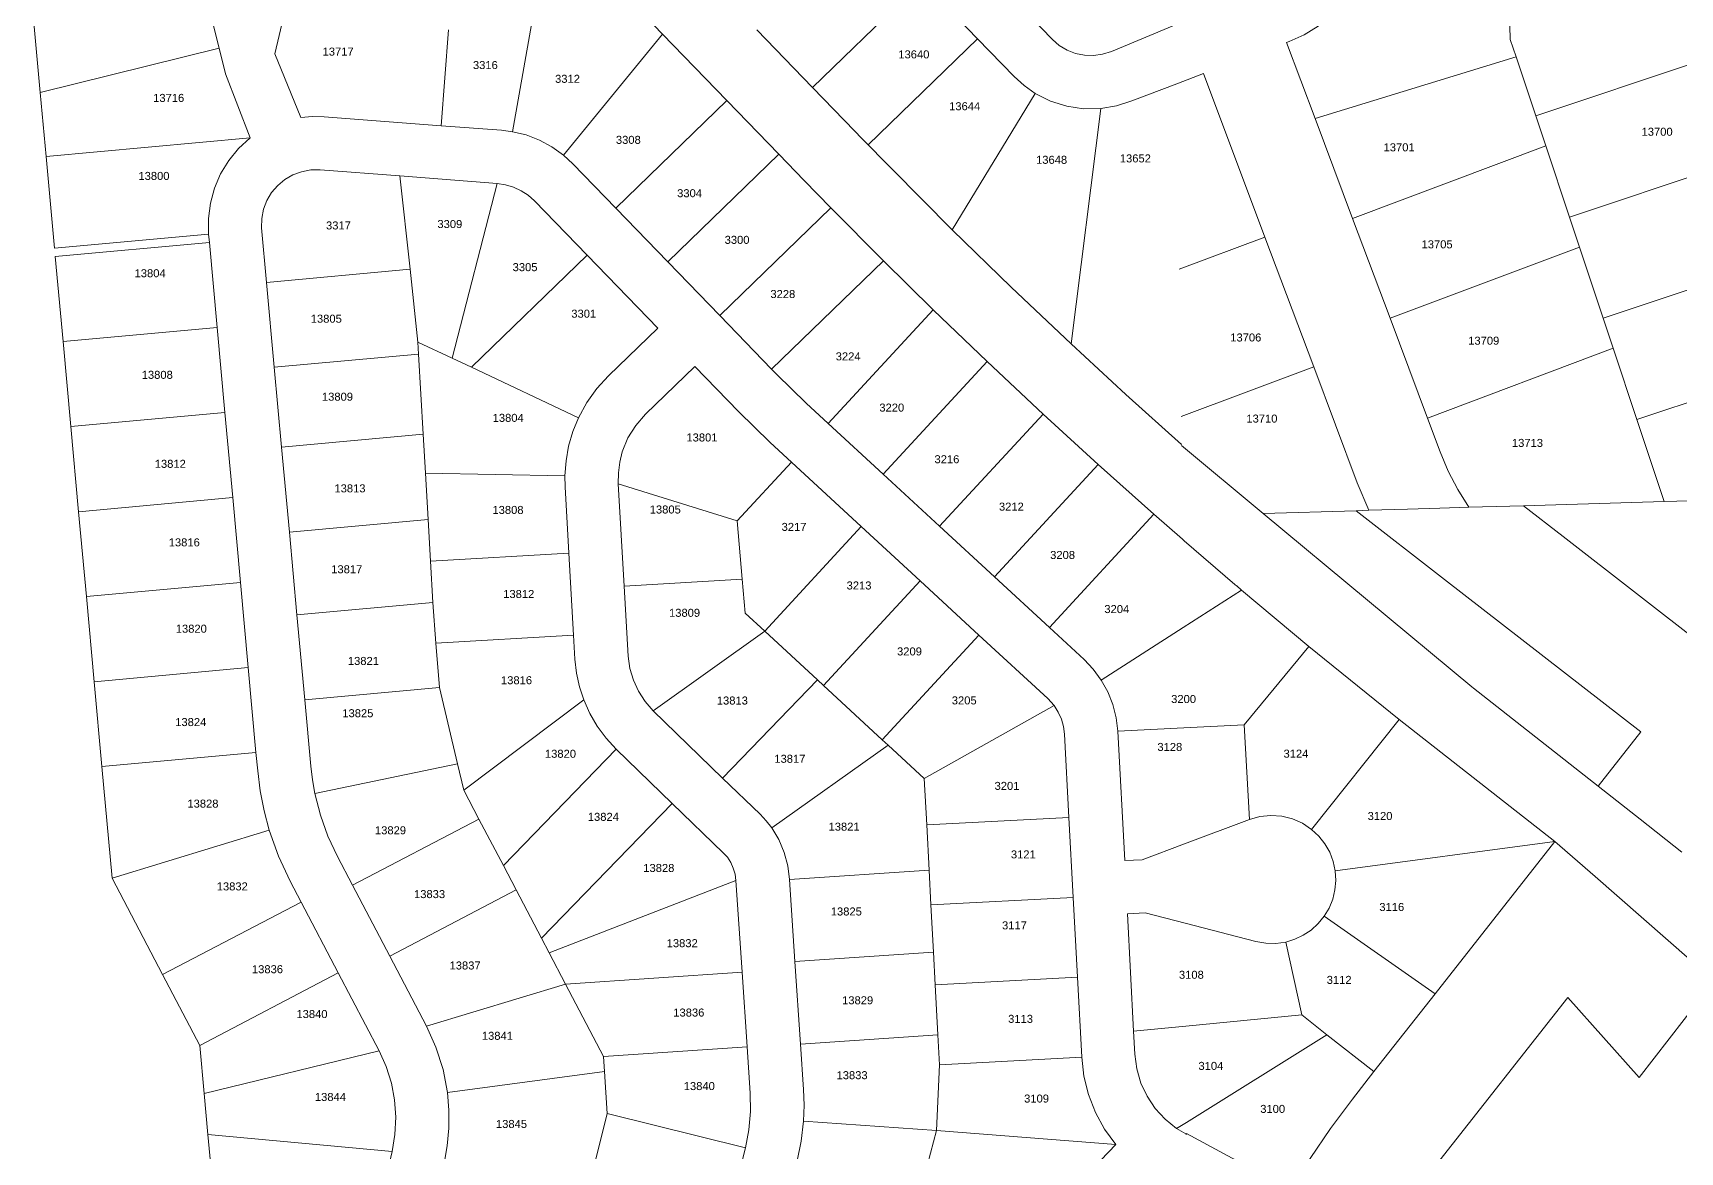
# Model space of a CAD drawing. Header units: feet. Extents: x 865220 to 5618803, y -2240498 to 1935234.
# Drawn here: x 2800667 to 2802211, y 967434 to 968483 of the extents above; entities that cross this region are included whole.
import ezdxf
from ezdxf.enums import TextEntityAlignment as Align

# ---------------------------------------------------------------- set-up
doc = ezdxf.new("R2010")
doc.units = ezdxf.units.FT
doc.header["$LTSCALE"] = 0.015
doc.header["$MEASUREMENT"] = 0
doc.layers.add('Dakota County Addresses', color=7, linetype='Continuous')
doc.layers.add('Dakota County Parcels', color=7, linetype='Continuous')
doc.styles.add('Dimensions 100', font='arial.ttf')

# ---------------------------------------------------------------- blocks, each defined once
blk = doc.blocks.new('ACMAP_ANN_TEMPLATE_Dakota County Addresses')
at = {"layer": 'Dakota County Addresses', "style": 'Dimensions 100'}
blk.add_attdef('DakotaCountyAddress', text='', height=50, dxfattribs=at).set_placement((0, 0), align=Align.CENTER)

msp = doc.modelspace()

# ---------------------------------------------------------------- linework, layer by layer
at = {"layer": 'Dakota County Parcels', "lineweight": 5}
for p, q in [((2801116.6, 968390.5), (2801152.2, 968590.6)), ((2801152.2, 968590.6), (2801257.4, 968482)), ((2800823.6, 968541.7), (2800841.7, 968468.9)), ((2801397.8, 968431.9), (2801500.5, 968531.4)), ((2801500.5, 968531.4), (2801552.6, 968477.5)), ((2801591.6, 968509.1), (2801622.7, 968477)), ((2802051.9, 968476.9), (2802050.7, 968518.9)), ((2800667.3, 968502.7), (2800674.2, 968427.2)), ((2800894, 968463.6), (2800902, 968497.7)), ((2801678, 968465.7), (2801738.7, 968491.1)), ((2801056.8, 968485.9), (2801049.9, 968396.1)), ((2801164.4, 968368.6), (2801257.4, 968482)), ((2801257.4, 968482), (2801317.7, 968419.7)), ((2801345.6, 968485.8), (2801397.8, 968431.9)), ((2801450, 968378.1), (2801552.6, 968477.5)), ((2801552.6, 968477.5), (2801586.8, 968442.2)), ((2801842.2, 968474.1), (2801844.5, 968475)), ((2801842.2, 968474.1), (2801868.9, 968402.9)), ((2802051.9, 968476.9), (2802057.3, 968460.7)), ((2800674.2, 968427.2), (2800841.7, 968468.9)), ((2800841.7, 968468.9), (2800847.8, 968444.7)), ((2800894, 968463.6), (2800918.5, 968403.9)), ((2801868.9, 968402.9), (2802057.3, 968460.7)), ((2802057.3, 968460.7), (2802075.7, 968405.4)), ((2800847.8, 968444.7), (2800870.8, 968384.8)), ((2801739.4, 968435.5), (2801764.5, 968445)), ((2801764.5, 968445), (2801822, 968291.7)), ((2802075.7, 968405.4), (2802227.5, 968456)), ((2801397.8, 968431.9), (2801437.5, 968390.9)), ((2801697.3, 968419.5), (2801739.4, 968435.5)), ((2800674.2, 968427.2), (2800679.7, 968367.3)), ((2801213.5, 968318.8), (2801317.7, 968419.7)), ((2801317.7, 968419.7), (2801366.4, 968369.4)), ((2801528.9, 968298.6), (2801606.7, 968426.4)), ((2801640.3, 968191.7), (2801668, 968412.2)), ((2800940.2, 968404.5), (2801049.9, 968396.1)), ((2801868.9, 968402.9), (2801904.1, 968309.3)), ((2802075.7, 968405.4), (2802085.1, 968377.3)), ((2800679.7, 968367.3), (2800870.8, 968384.8)), ((2801049.9, 968396.1), (2801106.4, 968391.8)), ((2801116.6, 968390.5), (2801106.4, 968391.8)), ((2801443.7, 968384.5), (2801528.9, 968298.6)), ((2800679.7, 968367.3), (2800687.5, 968281.4)), ((2801173.2, 968360.5), (2801164.4, 968368.6)), ((2801262.2, 968268.5), (2801366.4, 968369.4)), ((2801366.4, 968369.4), (2801390.1, 968344.9)), ((2801904.1, 968309.3), (2802085.1, 968377.3)), ((2802085.1, 968377.3), (2802107.3, 968310.5)), ((2800936.4, 968354.7), (2801011.2, 968349)), ((2801173.2, 968360.5), (2801213.5, 968318.8)), ((2802107.3, 968310.5), (2802259.1, 968361.1)), ((2801011.2, 968349), (2801020.7, 968261.6)), ((2801011.2, 968349), (2801102.5, 968342)), ((2801060.2, 968178.2), (2801102.5, 968342)), ((2801390.1, 968344.9), (2801415.2, 968319.2)), ((2801137.3, 968325.7), (2801186.7, 968274.7)), ((2801213.5, 968318.8), (2801262.2, 968268.5)), ((2801310.9, 968218.3), (2801415.2, 968319.2)), ((2801415.2, 968319.2), (2801464.5, 968269.5)), ((2801904.1, 968309.3), (2801939.2, 968215.7)), ((2802107.3, 968310.5), (2802116.7, 968282.4)), ((2800687.5, 968281.4), (2800831.9, 968294.6)), ((2800831.9, 968294.6), (2800832.6, 968286.6)), ((2800881.6, 968300.5), (2800886.2, 968249.3)), ((2801822, 968291.7), (2801741.6, 968261.8)), ((2801822, 968291.7), (2801867.7, 968170)), ((2800688.2, 968273.4), (2800832.6, 968286.6)), ((2800688.2, 968273.4), (2800695.5, 968193.8)), ((2800832.6, 968286.6), (2800839.9, 968207)), ((2801078.3, 968169.7), (2801186.7, 968274.7)), ((2801186.7, 968274.7), (2801252.8, 968206.4)), ((2801939.2, 968215.7), (2802116.7, 968282.4)), ((2802116.7, 968282.4), (2802138.9, 968215.7)), ((2800886.2, 968249.3), (2801020.7, 968261.6)), ((2801020.7, 968261.6), (2801028, 968193.3)), ((2801262.2, 968268.5), (2801310.9, 968218.3)), ((2801359.6, 968168), (2801464.5, 968269.5)), ((2801464.5, 968269.5), (2801511, 968223.7)), ((2802138.9, 968215.7), (2802290.7, 968266.2)), ((2800886.2, 968249.3), (2800893.5, 968169.7)), ((2801310.9, 968218.3), (2801359.6, 968168)), ((2801412.7, 968117), (2801511, 968223.7)), ((2801511, 968223.7), (2801561.5, 968175.2)), ((2801939.2, 968215.7), (2801974.3, 968122)), ((2802138.9, 968215.7), (2802148.3, 968187.5)), ((2800695.5, 968193.8), (2800839.9, 968207)), ((2800839.9, 968207), (2800847.2, 968127.3)), ((2801206.6, 968161.8), (2801252.8, 968206.4)), ((2800695.5, 968193.8), (2800702.8, 968114.1)), ((2800893.5, 968169.7), (2801028.7, 968182)), ((2801028, 968193.3), (2801028.7, 968182)), ((2801028, 968193.3), (2801060.2, 968178.2)), ((2801028.7, 968182), (2801033, 968107.1)), ((2801974.3, 968122), (2802148.3, 968187.5)), ((2802148.3, 968187.5), (2802170.5, 968120.8)), ((2800893.5, 968169.7), (2800900.3, 968095)), ((2801060.2, 968178.2), (2801078.3, 968169.7)), ((2801078.3, 968169.7), (2801178.6, 968122.5)), ((2801241.4, 968125.9), (2801287.5, 968170.5)), ((2801287.5, 968170.5), (2801328.6, 968128.2)), ((2801359.6, 968168), (2801364.5, 968162.9)), ((2801464.1, 968069.6), (2801561.5, 968175.2)), ((2801561.5, 968175.2), (2801614, 968125.9)), ((2801743.4, 968123.7), (2801867.7, 968170)), ((2801867.7, 968170), (2801908.5, 968061.3)), ((2802170.5, 968120.8), (2802322.3, 968171.4)), ((2801364.5, 968162.9), (2801392.1, 968136)), ((2801392.1, 968136), (2801412.7, 968117)), ((2800702.8, 968114.1), (2800847.2, 968127.3)), ((2800847.2, 968127.3), (2800854.5, 968047.6)), ((2801328.6, 968128.2), (2801358.2, 968099.3)), ((2801517, 968020.8), (2801614, 968125.9)), ((2801614, 968125.9), (2801665.7, 968078.7)), ((2801974.3, 968122), (2801986.2, 968090.4)), ((2802170.5, 968120.8), (2802196.1, 968043.9)), ((2800702.8, 968114.1), (2800710.1, 968034.4)), ((2800900.3, 968095), (2801033, 968107.1)), ((2801035.1, 968070.6), (2801033, 968107.1)), ((2801412.7, 968117), (2801464.1, 968069.6)), ((2800900.3, 968095), (2800907.6, 968015.3)), ((2801358.2, 968099.3), (2801378.2, 968080.8)), ((2801743.7, 968097.4), (2801743.7, 968098.1)), ((2801743.7, 968096.4), (2801820.4, 968032.7)), ((2801327.3, 968025.7), (2801378.2, 968080.8)), ((2801378.2, 968080.8), (2801443.6, 968020.5)), ((2801568.5, 967973.3), (2801665.7, 968078.7)), ((2801665.7, 968078.7), (2801717.9, 968032.1)), ((2801037.6, 968027.2), (2801035.1, 968070.6)), ((2801035.1, 968070.6), (2801165.8, 968068)), ((2801165.8, 968068), (2801166, 968057.7)), ((2801169.6, 967995.5), (2801166, 968057.7)), ((2801221.5, 967964.7), (2801215.9, 968060.6)), ((2801215.9, 968060.6), (2801327.3, 968025.7)), ((2801464.1, 968069.6), (2801517, 968020.8)), ((2801908.5, 968061.3), (2801919.4, 968035.7)), ((2800710.1, 968034.4), (2800854.5, 968047.6)), ((2800854.5, 968047.6), (2800861.8, 967968)), ((2802064.3, 968040), (2802196.1, 968043.9)), ((2802196.1, 968043.9), (2802363.1, 968048.9)), ((2800710.1, 968034.4), (2800717.4, 967954.8)), ((2800907.6, 968015.3), (2801037.6, 968027.2)), ((2801037.6, 968027.2), (2801039.8, 967988)), ((2801619.9, 967925.9), (2801717.9, 968032.1)), ((2801717.9, 968032.1), (2801744.7, 968008.6)), ((2801820.4, 968032.7), (2801907.4, 968035.3)), ((2801820.4, 968032.7), (2802015.8, 967870.2)), ((2801907.4, 968035.3), (2801919.4, 968035.7)), ((2801919.4, 968035.7), (2801955.7, 968036.7)), ((2802013, 968038.5), (2802064.3, 968040)), ((2800907.6, 968015.3), (2800914.7, 967937.7)), ((2801332, 967971.1), (2801327.3, 968025.7)), ((2801353.1, 967922.4), (2801443.6, 968020.5)), ((2801443.6, 968020.5), (2801498.7, 967969.7)), ((2801517, 968020.8), (2801568.5, 967973.3)), ((2801039.8, 967988), (2801169.6, 967995.5)), ((2801174, 967918.6), (2801169.6, 967995.5)), ((2801039.8, 967988), (2801042.1, 967949.3)), ((2800717.4, 967954.8), (2800861.8, 967968)), ((2800861.8, 967968), (2800869, 967888.3)), ((2801221.5, 967964.7), (2801332, 967971.1)), ((2801225.2, 967899), (2801221.5, 967964.7)), ((2801334.7, 967939.3), (2801332, 967971.1)), ((2801408.2, 967871.5), (2801498.7, 967969.7)), ((2801498.7, 967969.7), (2801553.8, 967918.8)), ((2801568.5, 967973.3), (2801619.9, 967925.9)), ((2800717.4, 967954.8), (2800724.7, 967875.1)), ((2800914.7, 967937.7), (2801042.1, 967949.3)), ((2801042.1, 967949.3), (2801045, 967911.2)), ((2801800.1, 967960.9), (2801863.2, 967908.1)), ((2800914.7, 967937.7), (2800922, 967858)), ((2801334.7, 967939.3), (2801353.1, 967922.4)), ((2801045, 967911.2), (2801174, 967918.6)), ((2801175.3, 967896.1), (2801174, 967918.6)), ((2801248.7, 967847.8), (2801353.1, 967922.4)), ((2801353.1, 967922.4), (2801402.6, 967876.7)), ((2801463.3, 967820.7), (2801553.8, 967918.8)), ((2801553.8, 967918.8), (2801618.5, 967859.2)), ((2801619.9, 967925.9), (2801652.4, 967895.9)), ((2801668.6, 967876.6), (2801745.3, 967925.8)), ((2801045, 967911.2), (2801048.2, 967869.6)), ((2801802.6, 967834.8), (2801863.2, 967908.1)), ((2801863.2, 967908.1), (2801947.7, 967839.8)), ((2800724.7, 967875.1), (2800869, 967888.3)), ((2800869, 967888.3), (2800876.3, 967808.7)), ((2800724.7, 967875.1), (2800731.9, 967795.5)), ((2801313.7, 967784.8), (2801402.6, 967876.7)), ((2801402.6, 967876.7), (2801408.2, 967871.5)), ((2800922, 967858), (2801048.2, 967869.6)), ((2800922, 967858), (2800927.7, 967796)), ((2801048.2, 967869.6), (2801065.3, 967798.2)), ((2801071.2, 967773.4), (2801183.5, 967858.1)), ((2801408.2, 967871.5), (2801463.3, 967820.7)), ((2801624.4, 967852.7), (2801618.5, 967859.2)), ((2802015.8, 967870.2), (2802017.3, 967869)), ((2802017.3, 967869), (2802134.2, 967777.1)), ((2801248.7, 967847.8), (2801313.7, 967784.8)), ((2801502.7, 967784.4), (2801624.4, 967852.7)), ((2801638.3, 967747.9), (2801634.1, 967825.9)), ((2801684.1, 967828.6), (2801745.9, 967831.8)), ((2801690.5, 967707.4), (2801684.1, 967828.6)), ((2801745.9, 967831.8), (2801802.6, 967834.8)), ((2801807.4, 967745.9), (2801802.6, 967834.8)), ((2801865.7, 967736.7), (2801947.7, 967839.8)), ((2801947.7, 967839.8), (2801975.1, 967818.2)), ((2802174.2, 967828), (2802134.2, 967777.1)), ((2801108.2, 967702.7), (2801213.9, 967811.9)), ((2801213.9, 967811.9), (2801266.4, 967761.1)), ((2801359.7, 967738.2), (2801468.8, 967815.7)), ((2801463.3, 967820.7), (2801468.8, 967815.7)), ((2801468.8, 967815.7), (2801502.7, 967784.4)), ((2801975.1, 967818.2), (2802093.5, 967725.4)), ((2800731.9, 967795.5), (2800876.3, 967808.7)), ((2800731.9, 967795.5), (2800741.5, 967690.9)), ((2800876.3, 967808.7), (2800877.9, 967791.5)), ((2800931.5, 967770.2), (2801065.3, 967798.2)), ((2801065.3, 967798.2), (2801071.2, 967773.4)), ((2801313.7, 967784.8), (2801348.9, 967750.8)), ((2801505, 967740.8), (2801502.7, 967784.4)), ((2801071.2, 967773.4), (2801085.3, 967746.4)), ((2801143.9, 967634.6), (2801266.4, 967761.1)), ((2801266.4, 967761.1), (2801314.1, 967714.8)), ((2800741.5, 967690.9), (2800888.8, 967735.9)), ((2800966.8, 967684.3), (2801085.3, 967746.4)), ((2801085.3, 967746.4), (2801108.2, 967702.7)), ((2801505, 967740.8), (2801638.3, 967747.9)), ((2801507.2, 967698.4), (2801505, 967740.8)), ((2801642.2, 967673), (2801638.3, 967747.9)), ((2801746.6, 967723.1), (2801807.4, 967745.9)), ((2801707, 967708.3), (2801746.6, 967723.1)), ((2801887.9, 967697.7), (2802093.5, 967725.4)), ((2801981.4, 967582.6), (2802093.5, 967725.4)), ((2800952.7, 967711.3), (2800966.8, 967684.3)), ((2801108.2, 967702.7), (2801120.2, 967680)), ((2801690.5, 967707.4), (2801707, 967708.3)), ((2800741.5, 967690.9), (2800788.8, 967600.6)), ((2800908.4, 967688.1), (2800918.6, 967668.6)), ((2801151.1, 967620.9), (2801326.2, 967688.8)), ((2801332, 967602.8), (2801326.2, 967688.8)), ((2801376.3, 967689.6), (2801507.2, 967698.4)), ((2801381.4, 967612.8), (2801376.3, 967689.6)), ((2801508.9, 967665.9), (2801507.2, 967698.4)), ((2800966.8, 967684.3), (2801001.7, 967617.9)), ((2801001.7, 967617.9), (2801120.2, 967680)), ((2801120.2, 967680), (2801143.9, 967634.6)), ((2801508.9, 967665.9), (2801642.2, 967673)), ((2801646.2, 967598.1), (2801642.2, 967673)), ((2800788.8, 967600.6), (2800918.6, 967668.6)), ((2800918.6, 967668.6), (2800953.4, 967602.2)), ((2801511.3, 967621.5), (2801508.9, 967665.9)), ((2801693.1, 967657.5), (2801709.7, 967658.4)), ((2801698.9, 967547.7), (2801693.1, 967657.5)), ((2801709.7, 967658.4), (2801747.1, 967648.7)), ((2801747.1, 967648.7), (2801813.4, 967631.6)), ((2801877.5, 967655.3), (2801981.4, 967582.6)), ((2801143.9, 967634.6), (2801151.1, 967620.9)), ((2801841.4, 967631.1), (2801856.5, 967562.8)), ((2801001.7, 967617.9), (2801036, 967552.4)), ((2801151.1, 967620.9), (2801166.4, 967591.7)), ((2801381.4, 967612.8), (2801511.3, 967621.5)), ((2801386.6, 967535.5), (2801381.4, 967612.8)), ((2801512.9, 967591), (2801511.3, 967621.5)), ((2800788.8, 967600.6), (2800823.6, 967534.2)), ((2800823.6, 967534.2), (2800953.4, 967602.2)), ((2800953.4, 967602.2), (2800991.7, 967529.2)), ((2801166.4, 967591.7), (2801332, 967602.8)), ((2801336.7, 967533), (2801332, 967602.8)), ((2801512.9, 967591), (2801646.2, 967598.1)), ((2801650.2, 967523.2), (2801646.2, 967598.1)), ((2802172.8, 967504.3), (2802243.1, 967594.9)), ((2801036, 967552.4), (2801166.4, 967591.7)), ((2801166.4, 967591.7), (2801202, 967523.9)), ((2801515.4, 967544.2), (2801512.9, 967591)), ((2801924.1, 967509.7), (2801981.4, 967582.6)), ((2801982.4, 967422.2), (2802105.8, 967579.3)), ((2802172.8, 967504.3), (2802105.8, 967579.3)), ((2801698.9, 967547.7), (2801747.7, 967552.4)), ((2801700.1, 967525.9), (2801698.9, 967547.7)), ((2801747.7, 967552.4), (2801856.5, 967562.8)), ((2801856.5, 967562.8), (2801880.1, 967544.3)), ((2800823.6, 967534.2), (2800827.8, 967489.2)), ((2801202, 967523.9), (2801336.7, 967533)), ((2801339.6, 967489.6), (2801336.7, 967533)), ((2801386.6, 967535.5), (2801515.4, 967544.2)), ((2801389.5, 967492.9), (2801386.6, 967535.5)), ((2801516.9, 967516.2), (2801515.4, 967544.2)), ((2801748.3, 967462.1), (2801880.1, 967544.3)), ((2801880.1, 967544.3), (2801924.1, 967509.7)), ((2800827.8, 967489.2), (2800991.7, 967529.2)), ((2801202, 967523.9), (2801202.9, 967509.8)), ((2801516.9, 967516.2), (2801650.2, 967523.2)), ((2801055.7, 967490.2), (2801202.9, 967509.8)), ((2801202.9, 967509.8), (2801205.5, 967470.6)), ((2801514.2, 967454.5), (2801516.9, 967516.2)), ((2801903.9, 967484), (2801924.1, 967509.7)), ((2800827.8, 967489.2), (2800831.3, 967450.9)), ((2801187.4, 967397.9), (2801205.5, 967470.6)), ((2801205.5, 967470.6), (2801335, 967438.3)), ((2801389.4, 967463.3), (2801514.2, 967454.5)), ((2801739.2, 967456.4), (2801748.3, 967462.1)), ((2801739.2, 967456.4), (2801747.7, 967451.3)), ((2800831.3, 967450.9), (2800837.1, 967386.6)), ((2800831.3, 967450.9), (2801003.9, 967434.8)), ((2801497.6, 967391.7), (2801514.2, 967454.5)), ((2801514.2, 967454.5), (2801682.2, 967441.4)), ((2801747.7, 967451.3), (2801748.4, 967450.9)), ((2801748.4, 967451.8), (2801846.4, 967399)), ((2800985, 967352.6), (2801003.9, 967434.8)), ((2801316.9, 967365.5), (2801335, 967438.3))]:
    msp.add_line(p, q, dxfattribs=at)
for points in [[(2801844.5, 968475), (2801858.6, 968481.3), (2801871.7, 968489.5), (2801883.7, 968499.4), (2801894.2, 968510.7), (2801903.2, 968523.4), (2801910.4, 968537.1)], [(2801622.7, 968477), (2801629.2, 968471.4), (2801636.5, 968467), (2801644.5, 968463.8), (2801652.8, 968462.1), (2801661.4, 968461.9), (2801669.8, 968463), (2801678, 968465.7)], [(2801586.8, 968442.2), (2801596.2, 968433.7), (2801606.7, 968426.4)], [(2801606.7, 968426.4), (2801620.9, 968419.2), (2801636.2, 968414.3), (2801652, 968412), (2801668, 968412.2)], [(2801668, 968412.2), (2801682.9, 968414.8), (2801697.3, 968419.5)], [(2800940.2, 968404.5), (2800929.4, 968404.8), (2800918.5, 968403.9)], [(2800870.8, 968384.8), (2800860, 968374.9), (2800850.8, 968363.6), (2800843.2, 968351.1), (2800837.4, 968337.7), (2800833.6, 968323.6), (2800831.7, 968309.2), (2800831.9, 968294.6)], [(2801164.4, 968368.6), (2801153.6, 968376.3), (2801141.9, 968382.6), (2801129.5, 968387.4), (2801116.6, 968390.5)], [(2801437.5, 968390.9), (2801443.7, 968384.5), (2801450, 968378.1)], [(2800936.4, 968354.7), (2800927.7, 968354.6), (2800919.1, 968353), (2800910.9, 968350), (2800903.4, 968345.7), (2800896.7, 968340.1), (2800891, 968333.5), (2800886.6, 968326), (2800883.4, 968317.8), (2800881.8, 968309.3), (2800881.6, 968300.5)], [(2801137.3, 968325.7), (2801131.4, 968330.9), (2801124.9, 968335.2), (2801117.8, 968338.5), (2801110.3, 968340.8), (2801102.5, 968342)], [(2801528.9, 968298.6), (2801584.2, 968244.8), (2801640.3, 968191.7)], [(2801640.3, 968191.7), (2801691.7, 968144.2), (2801743.7, 968097.4)], [(2801206.6, 968161.8), (2801195.7, 968149.8), (2801186.3, 968136.7), (2801178.6, 968122.5)], [(2801178.6, 968122.5), (2801173.3, 968109.5), (2801169.3, 968095.9), (2801166.9, 968082.1), (2801165.8, 968068)], [(2801241.4, 968125.9), (2801232.2, 968115.3), (2801224.9, 968103.5), (2801219.6, 968090.5)], [(2801219.6, 968090.5), (2801217.2, 968080.7), (2801216, 968070.7), (2801215.9, 968060.6)], [(2801986.2, 968090.4), (2801993.8, 968072.4), (2802002.7, 968055.1), (2802013, 968038.5)], [(2801907.4, 968035.3), (2801990.3, 967970.9), (2802174.2, 967828)], [(2801955.7, 968036.7), (2801985.9, 968037.7), (2802013, 968038.5)], [(2802236.2, 967906.5), (2802101.5, 968011.1), (2802064.3, 968040)], [(2801744.7, 968008.6), (2801746.3, 968007.2), (2801793.8, 967966.3), (2801795.3, 967965)], [(2801795.3, 967965), (2801795.5, 967964.9), (2801800.1, 967960.9), (2801801.9, 967959.4)], [(2801795.5, 967964.9), (2801800.1, 967960.9)], [(2801745.3, 967925.8), (2801800.1, 967960.9), (2801800.1, 967960.9)], [(2801175.3, 967896.1), (2801176.7, 967883.2), (2801179.5, 967870.4), (2801183.5, 967858.1)], [(2801225.2, 967899), (2801226.8, 967887.6), (2801230, 967876.5), (2801234.8, 967866.1), (2801241.1, 967856.4), (2801248.7, 967847.8)], [(2801668.6, 967876.6), (2801661.1, 967886.8), (2801652.4, 967895.9)], [(2801684.1, 967828.6), (2801682.6, 967841.2), (2801679.5, 967853.6), (2801674.8, 967865.5), (2801668.6, 967876.6)], [(2801183.5, 967858.1), (2801189.2, 967845.3), (2801196.2, 967833.3), (2801204.5, 967822.1), (2801213.9, 967811.9)], [(2801634.1, 967825.9), (2801633.2, 967833.1), (2801631.3, 967840), (2801628.3, 967846.6), (2801624.4, 967852.7)], [(2800927.7, 967796), (2800929.2, 967783.1), (2800931.5, 967770.2)], [(2800877.9, 967791.5), (2800880.3, 967772.7), (2800883.9, 967754.1), (2800888.8, 967735.9)], [(2800931.5, 967770.2), (2800936.8, 967750), (2800943.8, 967730.3), (2800952.7, 967711.3)], [(2802134.2, 967777.1), (2802173.5, 967746.2), (2802212.8, 967715.3)], [(2801359.7, 967738.2), (2801354.6, 967744.7), (2801348.9, 967750.8)], [(2801865.7, 967736.7), (2801857.2, 967742.4), (2801847.7, 967746.5), (2801837.8, 967749), (2801827.5, 967749.7), (2801817.3, 967748.7), (2801807.4, 967745.9)], [(2800888.8, 967735.9), (2800897.5, 967711.5), (2800908.4, 967688.1)], [(2801376.3, 967689.6), (2801374.8, 967702.6), (2801371.5, 967715.1), (2801366.4, 967727.1), (2801359.7, 967738.2)], [(2801887.9, 967697.7), (2801885.9, 967706.7), (2801882.7, 967715.3), (2801878.2, 967723.2), (2801872.5, 967730.4), (2801865.7, 967736.7)], [(2802093.5, 967725.4), (2802131.3, 967692.4), (2802243.1, 967594.9)], [(2801326.2, 967688.8), (2801325.4, 967694.6), (2801323.7, 967700.2), (2801321.3, 967705.6), (2801318.1, 967710.5), (2801314.1, 967714.8)], [(2801877.5, 967655.3), (2801882.1, 967663), (2801885.5, 967671.2), (2801887.6, 967679.9), (2801888.4, 967688.8), (2801887.9, 967697.7)], [(2801841.4, 967631.1), (2801849.9, 967633.7), (2801857.9, 967637.5), (2801865.3, 967642.4), (2801871.9, 967648.4), (2801877.5, 967655.3)], [(2801813.4, 967631.6), (2801822.7, 967630), (2801832.1, 967629.8), (2801841.4, 967631.1)], [(2801055.7, 967490.2), (2801051.6, 967511.7), (2801045, 967532.5), (2801036, 967552.4)], [(2801003.9, 967434.8), (2801006.6, 967450.7), (2801007.4, 967466.9), (2801006.2, 967483.1), (2801003.2, 967499), (2800998.4, 967514.4), (2800991.7, 967529.2)], [(2801650.2, 967523.2), (2801652.3, 967505.5), (2801656.6, 967488.1), (2801663.1, 967471.5), (2801671.7, 967455.8), (2801682.2, 967441.4)], [(2801700.1, 967525.9), (2801701.9, 967512.2), (2801705.7, 967499), (2801711.5, 967486.6), (2801719.2, 967475.1), (2801728.5, 967465), (2801739.2, 967456.4)], [(2801052.6, 967423.6), (2801055.6, 967440.1), (2801057.2, 967456.8), (2801057.2, 967473.5), (2801055.7, 967490.2)], [(2801335, 967438.3), (2801338.3, 967455.2), (2801339.9, 967472.3), (2801339.6, 967489.6)], [(2801389.4, 967463.3), (2801390, 967478.1), (2801389.5, 967492.9)], [(2801903.9, 967484), (2801883.4, 967456.5), (2801864.2, 967428.2), (2801846.4, 967399)], [(2801383.5, 967426.1), (2801387.3, 967444.6), (2801389.4, 967463.3)], [(2801682.2, 967441.4), (2801668.1, 967426.8), (2801655.5, 967411), (2801644.5, 967394), (2801635.1, 967376.1), (2801627.4, 967357.4)]]:
    msp.add_lwpolyline(points, dxfattribs=at)

# ---------------------------------------------------------------- block references
at = {"layer": 'Dakota County Addresses', "lineweight": 5, "xscale": 0.15, "yscale": 0.15, "zscale": 0.15}
for p, values in [((2800953.3, 968461.8), {'DakotaCountyAddress': '13717'}), ((2801492.9, 968459.2), {'DakotaCountyAddress': '13640'}), ((2801091.3, 968449.2), {'DakotaCountyAddress': '3316'}), ((2801168.3, 968436.3), {'DakotaCountyAddress': '3312'}), ((2800794.5, 968418.4), {'DakotaCountyAddress': '13716'}), ((2801540.5, 968410.6), {'DakotaCountyAddress': '13644'}), ((2801225.3, 968379.1), {'DakotaCountyAddress': '3308'}), ((2802189.5, 968386.7), {'DakotaCountyAddress': '13700'}), ((2801622, 968360.4), {'DakotaCountyAddress': '13648'}), ((2801700.5, 968361.7), {'DakotaCountyAddress': '13652'}), ((2801947.7, 968372.1), {'DakotaCountyAddress': '13701'}), ((2800780.7, 968345.3), {'DakotaCountyAddress': '13800'}), ((2801282.7, 968329.1), {'DakotaCountyAddress': '3304'}), ((2800953.6, 968298.9), {'DakotaCountyAddress': '3317'}), ((2801058, 968300.2), {'DakotaCountyAddress': '3309'}), ((2801327.2, 968285.4), {'DakotaCountyAddress': '3300'}), ((2801983.3, 968281.2), {'DakotaCountyAddress': '13705'}), ((2800777.1, 968254.1), {'DakotaCountyAddress': '13804'}), ((2801128.5, 968259.8), {'DakotaCountyAddress': '3305'}), ((2801370.1, 968234.6), {'DakotaCountyAddress': '3228'}), ((2800942.2, 968211.5), {'DakotaCountyAddress': '13805'}), ((2801183.5, 968216.2), {'DakotaCountyAddress': '3301'}), ((2801804, 968193.9), {'DakotaCountyAddress': '13706'}), ((2802027, 968190.9), {'DakotaCountyAddress': '13709'}), ((2801431.3, 968176.2), {'DakotaCountyAddress': '3224'}), ((2800783.8, 968158.9), {'DakotaCountyAddress': '13808'}), ((2800952.7, 968138.4), {'DakotaCountyAddress': '13809'}), ((2801472.2, 968128.2), {'DakotaCountyAddress': '3220'}), ((2801112.7, 968118.6), {'DakotaCountyAddress': '13804'}), ((2801819.1, 968117.9), {'DakotaCountyAddress': '13710'}), ((2801294.3, 968100.2), {'DakotaCountyAddress': '13801'}), ((2802068, 968095.1), {'DakotaCountyAddress': '13713'}), ((2800796, 968075.5), {'DakotaCountyAddress': '13812'}), ((2801523.9, 968079.8), {'DakotaCountyAddress': '3216'}), ((2800964.4, 968052.5), {'DakotaCountyAddress': '13813'}), ((2801584.3, 968035.4), {'DakotaCountyAddress': '3212'}), ((2801112.5, 968032.3), {'DakotaCountyAddress': '13808'}), ((2801259.9, 968032.7), {'DakotaCountyAddress': '13805'}), ((2801380.6, 968016.4), {'DakotaCountyAddress': '3217'}), ((2800809.1, 968001.9), {'DakotaCountyAddress': '13816'}), ((2801632.3, 967990.1), {'DakotaCountyAddress': '3208'}), ((2800961.4, 967976.7), {'DakotaCountyAddress': '13817'}), ((2801441.5, 967961.5), {'DakotaCountyAddress': '3213'}), ((2801122.6, 967953.5), {'DakotaCountyAddress': '13812'}), ((2801278, 967935.9), {'DakotaCountyAddress': '13809'}), ((2801683.1, 967939.4), {'DakotaCountyAddress': '3204'}), ((2800815.7, 967921), {'DakotaCountyAddress': '13820'}), ((2801488.8, 967899.7), {'DakotaCountyAddress': '3209'}), ((2800977, 967890.8), {'DakotaCountyAddress': '13821'}), ((2801120.5, 967872.7), {'DakotaCountyAddress': '13816'}), ((2801322.8, 967853.7), {'DakotaCountyAddress': '13813'}), ((2801540.1, 967853.8), {'DakotaCountyAddress': '3205'}), ((2801745.7, 967855.1), {'DakotaCountyAddress': '3200'}), ((2800815.2, 967833.5), {'DakotaCountyAddress': '13824'}), ((2800971.8, 967841.8), {'DakotaCountyAddress': '13825'}), ((2801161.7, 967803.8), {'DakotaCountyAddress': '13820'}), ((2801732.8, 967810.2), {'DakotaCountyAddress': '3128'}), ((2801851, 967803.9), {'DakotaCountyAddress': '3124'}), ((2801376.7, 967799.1), {'DakotaCountyAddress': '13817'}), ((2801580.2, 967773.7), {'DakotaCountyAddress': '3201'}), ((2800826.6, 967757.1), {'DakotaCountyAddress': '13828'}), ((2801201.9, 967744.7), {'DakotaCountyAddress': '13824'}), ((2801929.8, 967745.5), {'DakotaCountyAddress': '3120'}), ((2801002.4, 967732.1), {'DakotaCountyAddress': '13829'}), ((2801427.5, 967735.5), {'DakotaCountyAddress': '13821'}), ((2801253.9, 967696.8), {'DakotaCountyAddress': '13828'}), ((2801595.5, 967709.5), {'DakotaCountyAddress': '3121'}), ((2800854.1, 967679.5), {'DakotaCountyAddress': '13832'}), ((2801039, 967672.3), {'DakotaCountyAddress': '13833'}), ((2801429.6, 967656), {'DakotaCountyAddress': '13825'}), ((2801940.8, 967660.2), {'DakotaCountyAddress': '3116'}), ((2801587.2, 967643), {'DakotaCountyAddress': '3117'}), ((2801275.8, 967626.3), {'DakotaCountyAddress': '13832'}), ((2800887.1, 967601.9), {'DakotaCountyAddress': '13836'}), ((2801072.3, 967605.4), {'DakotaCountyAddress': '13837'}), ((2801753, 967596.7), {'DakotaCountyAddress': '3108'}), ((2801891.5, 967591.9), {'DakotaCountyAddress': '3112'}), ((2801440.2, 967572.8), {'DakotaCountyAddress': '13829'}), ((2800928.8, 967559.9), {'DakotaCountyAddress': '13840'}), ((2801282, 967561.3), {'DakotaCountyAddress': '13836'}), ((2801592.9, 967555.4), {'DakotaCountyAddress': '3113'}), ((2801102.6, 967539.5), {'DakotaCountyAddress': '13841'}), ((2801771.3, 967511.3), {'DakotaCountyAddress': '3104'}), ((2801435, 967502.6), {'DakotaCountyAddress': '13833'}), ((2800946.1, 967482.2), {'DakotaCountyAddress': '13844'}), ((2801291.8, 967492.4), {'DakotaCountyAddress': '13840'}), ((2801607.9, 967480.7), {'DakotaCountyAddress': '3109'}), ((2801829.2, 967471), {'DakotaCountyAddress': '3100'}), ((2801115.8, 967456.9), {'DakotaCountyAddress': '13845'})]:
    msp.add_blockref('ACMAP_ANN_TEMPLATE_Dakota County Addresses', p, dxfattribs=at).add_auto_attribs(values)

doc.saveas('drawing.dxf')
